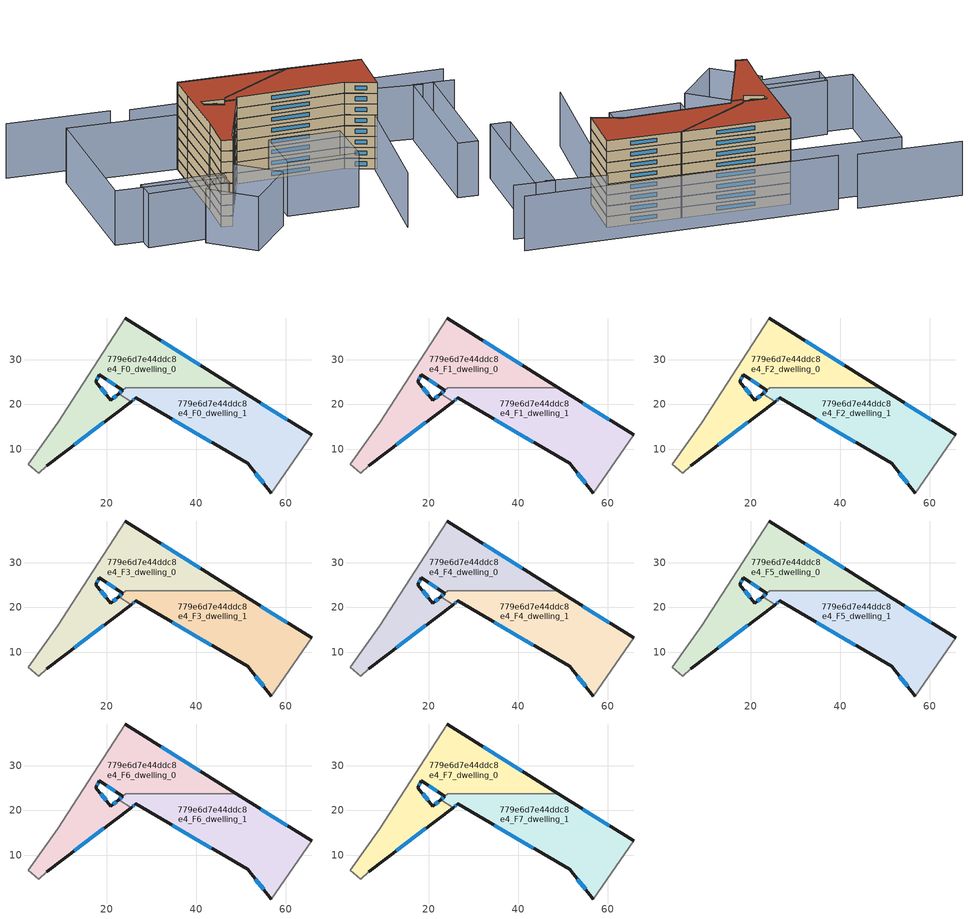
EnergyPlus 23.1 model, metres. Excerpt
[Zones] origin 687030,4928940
779e6d7e44ddc8e4_F0_dwelling_0
 floor ground (EU_floor_Construction): 48.97,23.73 24.18,39.28 19.21,31.59 9.12,15.9 2.55,6.59 4.89,4.62 6.64,6.31 25.46,20.63 22.69,22.34 20.99,20.91 17.63,25.1 18.35,26.59 23.64,23.14 24.33,23.73 z0
 wall outside (EU_wall_Construction): 23.64,23.14 18.35,26.59 17.63,25.1 20.99,20.91 22.69,22.34 / 25.46,20.63 6.64,6.31 / 24.18,39.28 48.97,23.73 z0:3
 wall adiabatic (EU_wall_Construction): 6.64,6.31 4.89,4.62 2.55,6.59 9.12,15.9 19.21,31.59 24.18,39.28 z0:3
 wall to 779e6d7e44ddc8e4_F0_dwelling_1 (EU_wall_Construction): 48.97,23.73 24.33,23.73 23.64,23.14 / 22.69,22.34 25.46,20.63 z0:3
 window (EU_Window_Construction): 21.92,24.26 20.07,25.47 / 18.11,26.1 17.86,25.58 / 18.72,23.74 19.89,22.27 / 21.54,21.37 22.13,21.87 / 19.34,15.98 12.76,10.97 / 32.24,34.22 40.91,28.78 z0.98:2.02
779e6d7e44ddc8e4_F0_dwelling_1
 floor ground (EU_floor_Construction): 56.74,0.21 65.78,13.19 48.97,23.73 24.33,23.73 22.69,22.34 25.46,20.63 26.49,21.42 51.56,6.82 z0
 wall outside (EU_wall_Construction): 22.69,22.34 23.63,23.14 / 48.97,23.73 65.78,13.19 / 56.74,0.21 51.56,6.82 26.49,21.42 25.46,20.63 z0:3
 wall adiabatic (EU_wall_Construction): 65.78,13.19 56.74,0.21 z0:3
 window (EU_Window_Construction): 23,22.6 23.33,22.88 / 54.44,20.3 60.31,16.62 / 55.05,2.36 53.24,4.67 / 43.4,11.57 34.64,16.67 / 26.15,21.16 25.79,20.89 z0.98:2.02
779e6d7e44ddc8e4_F1_dwelling_0
 floor to 779e6d7e44ddc8e4_F0_dwelling_0 (EU_floor_Construction): 48.97,23.73 24.18,39.28 19.21,31.59 9.12,15.9 2.55,6.59 4.89,4.62 6.64,6.31 25.46,20.63 22.69,22.34 20.99,20.91 17.63,25.1 18.35,26.59 23.64,23.14 24.33,23.73 z3
 wall outside (EU_wall_Construction): 23.64,23.14 18.35,26.59 17.63,25.1 20.99,20.91 22.69,22.34 / 25.46,20.63 6.64,6.31 / 24.18,39.28 48.97,23.73 z3:6
 wall adiabatic (EU_wall_Construction): 6.64,6.31 4.89,4.62 2.55,6.59 9.12,15.9 19.21,31.59 24.18,39.28 z3:6
 wall to 779e6d7e44ddc8e4_F1_dwelling_1 (EU_wall_Construction): 48.97,23.73 24.33,23.73 23.64,23.14 / 22.69,22.34 25.46,20.63 z3:6
 window (EU_Window_Construction): 21.92,24.26 20.07,25.47 / 18.11,26.1 17.86,25.58 / 18.72,23.74 19.89,22.27 / 21.54,21.37 22.13,21.87 / 19.34,15.98 12.76,10.97 / 32.24,34.22 40.91,28.78 z3.98:5.02
779e6d7e44ddc8e4_F1_dwelling_1
 floor to 779e6d7e44ddc8e4_F0_dwelling_1 (EU_floor_Construction): 56.74,0.21 65.78,13.19 48.97,23.73 24.33,23.73 22.69,22.34 25.46,20.63 26.49,21.42 51.56,6.82 z3
 wall outside (EU_wall_Construction): 22.69,22.34 23.63,23.14 / 48.97,23.73 65.78,13.19 / 56.74,0.21 51.56,6.82 26.49,21.42 25.46,20.63 z3:6
 wall adiabatic (EU_wall_Construction): 65.78,13.19 56.74,0.21 z3:6
 window (EU_Window_Construction): 23,22.6 23.33,22.88 / 54.44,20.3 60.31,16.62 / 55.05,2.36 53.24,4.67 / 43.4,11.57 34.64,16.67 / 26.15,21.16 25.79,20.89 z3.98:5.02
779e6d7e44ddc8e4_F2_dwelling_0
 floor to 779e6d7e44ddc8e4_F1_dwelling_0 (EU_floor_Construction): 48.97,23.73 24.18,39.28 19.21,31.59 9.12,15.9 2.55,6.59 4.89,4.62 6.64,6.31 25.46,20.63 22.69,22.34 20.99,20.91 17.63,25.1 18.35,26.59 23.64,23.14 24.33,23.73 z6
 wall outside (EU_wall_Construction): 23.64,23.14 18.35,26.59 17.63,25.1 20.99,20.91 22.69,22.34 / 25.46,20.63 6.64,6.31 / 24.18,39.28 48.97,23.73 z6:9
 wall adiabatic (EU_wall_Construction): 6.64,6.31 4.89,4.62 2.55,6.59 9.12,15.9 19.21,31.59 24.18,39.28 z6:9
 wall to 779e6d7e44ddc8e4_F2_dwelling_1 (EU_wall_Construction): 48.97,23.73 24.33,23.73 23.64,23.14 / 22.69,22.34 25.46,20.63 z6:9
 window (EU_Window_Construction): 21.92,24.26 20.07,25.47 / 18.11,26.1 17.86,25.58 / 18.72,23.74 19.89,22.27 / 21.54,21.37 22.13,21.87 / 19.34,15.98 12.76,10.97 / 32.24,34.22 40.91,28.78 z6.98:8.02
779e6d7e44ddc8e4_F2_dwelling_1
 floor to 779e6d7e44ddc8e4_F1_dwelling_1 (EU_floor_Construction): 56.74,0.21 65.78,13.19 48.97,23.73 24.33,23.73 22.69,22.34 25.46,20.63 26.49,21.42 51.56,6.82 z6
 wall outside (EU_wall_Construction): 22.69,22.34 23.63,23.14 / 48.97,23.73 65.78,13.19 / 56.74,0.21 51.56,6.82 26.49,21.42 25.46,20.63 z6:9
 wall adiabatic (EU_wall_Construction): 65.78,13.19 56.74,0.21 z6:9
 window (EU_Window_Construction): 23,22.6 23.33,22.88 / 54.44,20.3 60.31,16.62 / 55.05,2.36 53.24,4.67 / 43.4,11.57 34.64,16.67 / 26.15,21.16 25.79,20.89 z6.98:8.02
779e6d7e44ddc8e4_F3_dwelling_0
 floor to 779e6d7e44ddc8e4_F2_dwelling_0 (EU_floor_Construction): 48.97,23.73 24.18,39.28 19.21,31.59 9.12,15.9 2.55,6.59 4.89,4.62 6.64,6.31 25.46,20.63 22.69,22.34 20.99,20.91 17.63,25.1 18.35,26.59 23.64,23.14 24.33,23.73 z9
 wall outside (EU_wall_Construction): 23.64,23.14 18.35,26.59 17.63,25.1 20.99,20.91 22.69,22.34 / 25.46,20.63 6.64,6.31 / 24.18,39.28 48.97,23.73 z9:12
 wall adiabatic (EU_wall_Construction): 6.64,6.31 4.89,4.62 2.55,6.59 9.12,15.9 19.21,31.59 24.18,39.28 z9:12
 wall to 779e6d7e44ddc8e4_F3_dwelling_1 (EU_wall_Construction): 48.97,23.73 24.33,23.73 23.64,23.14 / 22.69,22.34 25.46,20.63 z9:12
 window (EU_Window_Construction): 21.92,24.26 20.07,25.47 / 18.11,26.1 17.86,25.58 / 18.72,23.74 19.89,22.27 / 21.54,21.37 22.13,21.87 / 19.34,15.98 12.76,10.97 / 32.24,34.22 40.91,28.78 z9.98:11.02
779e6d7e44ddc8e4_F3_dwelling_1
 floor to 779e6d7e44ddc8e4_F2_dwelling_1 (EU_floor_Construction): 56.74,0.21 65.78,13.19 48.97,23.73 24.33,23.73 22.69,22.34 25.46,20.63 26.49,21.42 51.56,6.82 z9
 wall outside (EU_wall_Construction): 22.69,22.34 23.63,23.14 / 48.97,23.73 65.78,13.19 / 56.74,0.21 51.56,6.82 26.49,21.42 25.46,20.63 z9:12
 wall adiabatic (EU_wall_Construction): 65.78,13.19 56.74,0.21 z9:12
 window (EU_Window_Construction): 23,22.6 23.33,22.88 / 54.44,20.3 60.31,16.62 / 55.05,2.36 53.24,4.67 / 43.4,11.57 34.64,16.67 / 26.15,21.16 25.79,20.89 z9.98:11.02
779e6d7e44ddc8e4_F4_dwelling_0
 floor to 779e6d7e44ddc8e4_F3_dwelling_0 (EU_floor_Construction): 48.97,23.73 24.18,39.28 19.21,31.59 9.12,15.9 2.55,6.59 4.89,4.62 6.64,6.31 25.46,20.63 22.69,22.34 20.99,20.91 17.63,25.1 18.35,26.59 23.64,23.14 24.33,23.73 z12
 wall outside (EU_wall_Construction): 23.64,23.14 18.35,26.59 17.63,25.1 20.99,20.91 22.69,22.34 / 25.46,20.63 6.64,6.31 / 24.18,39.28 48.97,23.73 z12:15
 wall adiabatic (EU_wall_Construction): 6.64,6.31 4.89,4.62 2.55,6.59 9.12,15.9 19.21,31.59 24.18,39.28 z12:15
 wall to 779e6d7e44ddc8e4_F4_dwelling_1 (EU_wall_Construction): 48.97,23.73 24.33,23.73 23.64,23.14 / 22.69,22.34 25.46,20.63 z12:15
 window (EU_Window_Construction): 21.92,24.26 20.07,25.47 / 18.11,26.1 17.86,25.58 / 18.72,23.74 19.89,22.27 / 21.54,21.37 22.13,21.87 / 19.34,15.98 12.76,10.97 / 32.24,34.22 40.91,28.78 z12.98:14.02
779e6d7e44ddc8e4_F4_dwelling_1
 floor to 779e6d7e44ddc8e4_F3_dwelling_1 (EU_floor_Construction): 56.74,0.21 65.78,13.19 48.97,23.73 24.33,23.73 22.69,22.34 25.46,20.63 26.49,21.42 51.56,6.82 z12
 wall outside (EU_wall_Construction): 22.69,22.34 23.63,23.14 / 48.97,23.73 65.78,13.19 / 56.74,0.21 51.56,6.82 26.49,21.42 25.46,20.63 z12:15
 wall adiabatic (EU_wall_Construction): 65.78,13.19 56.74,0.21 z12:15
 window (EU_Window_Construction): 23,22.6 23.33,22.88 / 54.44,20.3 60.31,16.62 / 55.05,2.36 53.24,4.67 / 43.4,11.57 34.64,16.67 / 26.15,21.16 25.79,20.89 z12.98:14.02
779e6d7e44ddc8e4_F5_dwelling_0
 floor to 779e6d7e44ddc8e4_F4_dwelling_0 (EU_floor_Construction): 48.97,23.73 24.18,39.28 19.21,31.59 9.12,15.9 2.55,6.59 4.89,4.62 6.64,6.31 25.46,20.63 22.69,22.34 20.99,20.91 17.63,25.1 18.35,26.59 23.64,23.14 24.33,23.73 z15
 wall outside (EU_wall_Construction): 23.64,23.14 18.35,26.59 17.63,25.1 20.99,20.91 22.69,22.34 / 25.46,20.63 6.64,6.31 / 24.18,39.28 48.97,23.73 z15:18
 wall adiabatic (EU_wall_Construction): 6.64,6.31 4.89,4.62 2.55,6.59 9.12,15.9 19.21,31.59 24.18,39.28 z15:18
 wall to 779e6d7e44ddc8e4_F5_dwelling_1 (EU_wall_Construction): 48.97,23.73 24.33,23.73 23.64,23.14 / 22.69,22.34 25.46,20.63 z15:18
 window (EU_Window_Construction): 21.92,24.26 20.07,25.47 / 18.11,26.1 17.86,25.58 / 18.72,23.74 19.89,22.27 / 21.54,21.37 22.13,21.87 / 19.34,15.98 12.76,10.97 / 32.24,34.22 40.91,28.78 z15.98:17.02
779e6d7e44ddc8e4_F5_dwelling_1
 floor to 779e6d7e44ddc8e4_F4_dwelling_1 (EU_floor_Construction): 56.74,0.21 65.78,13.19 48.97,23.73 24.33,23.73 22.69,22.34 25.46,20.63 26.49,21.42 51.56,6.82 z15
 wall outside (EU_wall_Construction): 22.69,22.34 23.63,23.14 / 48.97,23.73 65.78,13.19 / 56.74,0.21 51.56,6.82 26.49,21.42 25.46,20.63 z15:18
 wall adiabatic (EU_wall_Construction): 65.78,13.19 56.74,0.21 z15:18
 window (EU_Window_Construction): 23,22.6 23.33,22.88 / 54.44,20.3 60.31,16.62 / 55.05,2.36 53.24,4.67 / 43.4,11.57 34.64,16.67 / 26.15,21.16 25.79,20.89 z15.98:17.02
779e6d7e44ddc8e4_F6_dwelling_0
 floor to 779e6d7e44ddc8e4_F5_dwelling_0 (EU_floor_Construction): 48.97,23.73 24.18,39.28 19.21,31.59 9.12,15.9 2.55,6.59 4.89,4.62 6.64,6.31 25.46,20.63 22.69,22.34 20.99,20.91 17.63,25.1 18.35,26.59 23.64,23.14 24.33,23.73 z18
 wall outside (EU_wall_Construction): 23.64,23.14 18.35,26.59 17.63,25.1 20.99,20.91 22.69,22.34 / 25.46,20.63 6.64,6.31 / 24.18,39.28 48.97,23.73 z18:21
 wall adiabatic (EU_wall_Construction): 6.64,6.31 4.89,4.62 2.55,6.59 9.12,15.9 19.21,31.59 24.18,39.28 z18:21
 wall to 779e6d7e44ddc8e4_F6_dwelling_1 (EU_wall_Construction): 48.97,23.73 24.33,23.73 23.64,23.14 / 22.69,22.34 25.46,20.63 z18:21
 window (EU_Window_Construction): 21.92,24.26 20.07,25.47 / 18.11,26.1 17.86,25.58 / 18.72,23.74 19.89,22.27 / 21.54,21.37 22.13,21.87 / 19.34,15.98 12.76,10.97 / 32.24,34.22 40.91,28.78 z18.98:20.02
779e6d7e44ddc8e4_F6_dwelling_1
 floor to 779e6d7e44ddc8e4_F5_dwelling_1 (EU_floor_Construction): 56.74,0.21 65.78,13.19 48.97,23.73 24.33,23.73 22.69,22.34 25.46,20.63 26.49,21.42 51.56,6.82 z18
 wall outside (EU_wall_Construction): 22.69,22.34 23.63,23.14 / 48.97,23.73 65.78,13.19 / 56.74,0.21 51.56,6.82 26.49,21.42 25.46,20.63 z18:21
 wall adiabatic (EU_wall_Construction): 65.78,13.19 56.74,0.21 z18:21
 window (EU_Window_Construction): 23,22.6 23.33,22.88 / 54.44,20.3 60.31,16.62 / 55.05,2.36 53.24,4.67 / 43.4,11.57 34.64,16.67 / 26.15,21.16 25.79,20.89 z18.98:20.02
779e6d7e44ddc8e4_F7_dwelling_0
 floor to 779e6d7e44ddc8e4_F6_dwelling_0 (EU_floor_Construction): 48.97,23.73 24.18,39.28 19.21,31.59 9.12,15.9 2.55,6.59 4.89,4.62 6.64,6.31 25.46,20.63 22.69,22.34 20.99,20.91 17.63,25.1 18.35,26.59 23.64,23.14 24.33,23.73 z21
 wall outside (EU_wall_Construction): 23.64,23.14 18.35,26.59 17.63,25.1 20.99,20.91 22.69,22.34 / 25.46,20.63 6.64,6.31 / 24.18,39.28 48.97,23.73 z21:24
 wall adiabatic (EU_wall_Construction): 6.64,6.31 4.89,4.62 2.55,6.59 9.12,15.9 19.21,31.59 24.18,39.28 z21:24
 wall to 779e6d7e44ddc8e4_F7_dwelling_1 (EU_wall_Construction): 48.97,23.73 24.33,23.73 23.64,23.14 / 22.69,22.34 25.46,20.63 z21:24
 window (EU_Window_Construction): 21.92,24.26 20.07,25.47 / 18.11,26.1 17.86,25.58 / 18.72,23.74 19.89,22.27 / 21.54,21.37 22.13,21.87 / 19.34,15.98 12.76,10.97 / 32.24,34.22 40.91,28.78 z21.98:23.02
 roof outside (EU_roof_Construction): 48.97,23.73 24.33,23.73 23.64,23.14 18.35,26.59 17.63,25.1 20.99,20.91 22.69,22.34 25.46,20.63 6.64,6.31 4.89,4.62 2.55,6.59 9.12,15.9 19.21,31.59 24.18,39.28 z24
779e6d7e44ddc8e4_F7_dwelling_1
 floor to 779e6d7e44ddc8e4_F6_dwelling_1 (EU_floor_Construction): 56.74,0.21 65.78,13.19 48.97,23.73 24.33,23.73 22.69,22.34 25.46,20.63 26.49,21.42 51.56,6.82 z21
 wall outside (EU_wall_Construction): 22.69,22.34 23.63,23.14 / 48.97,23.73 65.78,13.19 / 56.74,0.21 51.56,6.82 26.49,21.42 25.46,20.63 z21:24
 wall adiabatic (EU_wall_Construction): 65.78,13.19 56.74,0.21 z21:24
 window (EU_Window_Construction): 23,22.6 23.33,22.88 / 54.44,20.3 60.31,16.62 / 55.05,2.36 53.24,4.67 / 43.4,11.57 34.64,16.67 / 26.15,21.16 25.79,20.89 z21.98:23.02
 roof outside (EU_roof_Construction): 65.78,13.19 56.74,0.21 51.56,6.82 26.49,21.42 25.46,20.63 22.69,22.34 24.33,23.73 48.97,23.73 z24
shading: 81.99,3.14 86.79,0.01 / 33.22,-29.74 66.52,14.17 / 66.52,14.17 79.49,4.33 / 90.51,6.7 18.76,50.63 / 15.16,53.99 -8.35,68.88 / 1.8,5.59 -1.2,1.09 / -1.2,1.09 -5.41,3.9 / -5.41,3.9 -2.41,8.4 / -2.41,8.4 1.8,5.59 / 82.07,2.97 60.5,-30.07 / 60.5,-30.07 56.01,-27.14 / 56.01,-27.14 77.58,5.9 / 77.58,5.9 82.07,2.97 / 13.4,-4.92 -3.02,-10.59 / -3.02,-10.59 -7.73,3.04 / -7.73,3.04 8.69,8.71 / 8.69,8.71 13.4,-4.92 / 26.55,10.95 42.96,1.1 / 42.96,1.1 35.27,-11.71 / 35.27,-11.71 18.86,-1.86 / 18.86,-1.86 26.55,10.95 / 24.18,39.28 1.31,3.78 / 1.31,3.78 -23.54,19.79 / -23.54,19.79 -0.68,55.29 / -0.68,55.29 24.18,39.28 / -16.48,17.29 2.55,6.59 / 2.55,6.59 -0.36,1.42 / -0.36,1.42 -19.38,12.12 / -19.38,12.12 -16.48,17.29 z0:15
[Building]
EU S2 Campaign: North Axis=0; Terrain=City; Solar Distribution=FullExterior
[Site:Location]
Bologna: Latitude=44.5; Longitude=11.25; Time Zone=1; Elevation=37
[SizingPeriod:WeatherFileDays]
AnnualSizingPeriod: Begin Month=1; Begin Day of Month=1; End Month=12; End Day of Month=31; Day of Week for Start Day=Monday; Use Weather File Daylight Saving Period=No; Use Weather File Rain and Snow Indicators=No
[MATERIAL]
EU_InternalMass_Material: Roughness=MediumRough; Thickness=0.1; Conductivity=1; Density=1800; Specific Heat=900; Thermal Absorptance=0.9; Solar Absorptance=0.7; Visible Absorptance=0.7
[MATERIAL:NOMASS] Roughness=MediumRough; Thermal Absorptance=0.9; Solar Absorptance=0.7; Visible Absorptance=0.7
Name | Thermal Resistance
EU_wall_NoMass | 0.905828
EU_roof_NoMass | 0.37593
EU_floor_NoMass | 0.67114
[WINDOWMATERIAL:SIMPLEGLAZINGSYSTEM]
EU_Window_SimpleGlazing: UFactor=4.52486; Solar Heat Gain Coefficient=0.85; Visible Transmittance=0.85
[CONSTRUCTION]
EU_wall_Construction: EU_wall_NoMass
EU_roof_Construction: EU_roof_NoMass
EU_floor_Construction: EU_floor_NoMass
EU_InternalMass_Construction: EU_InternalMass_Material
EU_Window_Construction: EU_Window_SimpleGlazing
[ZONE] Type=1; Multiplier=1; Ceiling Height=autocalculate; Floor Area=autocalculate; Part of Total Floor Area=Yes
Name | Volume
779e6d7e44ddc8e4_F0_dwelling_0; 779e6d7e44ddc8e4_F1_dwelling_0; 779e6d7e44ddc8e4_F2_dwelling_0; 779e6d7e44ddc8e4_F3_dwelling_0; 779e6d7e44ddc8e4_F4_dwelling_0; 779e6d7e44ddc8e4_F5_dwelling_0; 779e6d7e44ddc8e4_F6_dwelling_0; 779e6d7e44ddc8e4_F7_dwelling_0 | 1250.98
779e6d7e44ddc8e4_F0_dwelling_1; 779e6d7e44ddc8e4_F1_dwelling_1; 779e6d7e44ddc8e4_F2_dwelling_1; 779e6d7e44ddc8e4_F3_dwelling_1; 779e6d7e44ddc8e4_F4_dwelling_1; 779e6d7e44ddc8e4_F5_dwelling_1; 779e6d7e44ddc8e4_F6_dwelling_1; 779e6d7e44ddc8e4_F7_dwelling_1 | 1256.43
[INTERNALMASS] Construction=EU_InternalMass_Construction
Name | Zone or ZoneList | Surface Area
779e6d7e44ddc8e4_F0_dwelling_0_EU_InternalMass | 779e6d7e44ddc8e4_F0_dwelling_0 | 416.993
779e6d7e44ddc8e4_F0_dwelling_1_EU_InternalMass | 779e6d7e44ddc8e4_F0_dwelling_1 | 418.809
779e6d7e44ddc8e4_F1_dwelling_0_EU_InternalMass | 779e6d7e44ddc8e4_F1_dwelling_0 | 416.993
779e6d7e44ddc8e4_F1_dwelling_1_EU_InternalMass | 779e6d7e44ddc8e4_F1_dwelling_1 | 418.809
779e6d7e44ddc8e4_F2_dwelling_0_EU_InternalMass | 779e6d7e44ddc8e4_F2_dwelling_0 | 416.993
779e6d7e44ddc8e4_F2_dwelling_1_EU_InternalMass | 779e6d7e44ddc8e4_F2_dwelling_1 | 418.809
779e6d7e44ddc8e4_F3_dwelling_0_EU_InternalMass | 779e6d7e44ddc8e4_F3_dwelling_0 | 416.993
779e6d7e44ddc8e4_F3_dwelling_1_EU_InternalMass | 779e6d7e44ddc8e4_F3_dwelling_1 | 418.809
779e6d7e44ddc8e4_F4_dwelling_0_EU_InternalMass | 779e6d7e44ddc8e4_F4_dwelling_0 | 416.993
779e6d7e44ddc8e4_F4_dwelling_1_EU_InternalMass | 779e6d7e44ddc8e4_F4_dwelling_1 | 418.809
779e6d7e44ddc8e4_F5_dwelling_0_EU_InternalMass | 779e6d7e44ddc8e4_F5_dwelling_0 | 416.993
779e6d7e44ddc8e4_F5_dwelling_1_EU_InternalMass | 779e6d7e44ddc8e4_F5_dwelling_1 | 418.809
779e6d7e44ddc8e4_F6_dwelling_0_EU_InternalMass | 779e6d7e44ddc8e4_F6_dwelling_0 | 416.993
779e6d7e44ddc8e4_F6_dwelling_1_EU_InternalMass | 779e6d7e44ddc8e4_F6_dwelling_1 | 418.809
779e6d7e44ddc8e4_F7_dwelling_0_EU_InternalMass | 779e6d7e44ddc8e4_F7_dwelling_0 | 416.993
779e6d7e44ddc8e4_F7_dwelling_1_EU_InternalMass | 779e6d7e44ddc8e4_F7_dwelling_1 | 418.809
[OTHEREQUIPMENT] Fuel Type=Electricity; Design Level Calculation Method=Watts/Area; Power per Zone Floor Area=1; Fraction Latent=0; Fraction Radiant=0; Fraction Lost=0; Carbon Dioxide Generation Rate=0; EndUse Subcategory=EU_Step8_InternalGains
Name | Zone or ZoneList or Space or SpaceList | Schedule
EU_Step8_InternalGain_779e6d7e44ddc8e4_F0_dwelling_0_f000 | 779e6d7e44ddc8e4_F0_dwelling_0 | EU_Step8_GainSchedule_779e6d7e44ddc8e4_F0_dwelling_0_f000
EU_Step8_InternalGain_779e6d7e44ddc8e4_F0_dwelling_1_f000 | 779e6d7e44ddc8e4_F0_dwelling_1 | EU_Step8_GainSchedule_779e6d7e44ddc8e4_F0_dwelling_1_f000
EU_Step8_InternalGain_779e6d7e44ddc8e4_F1_dwelling_0_f000 | 779e6d7e44ddc8e4_F1_dwelling_0 | EU_Step8_GainSchedule_779e6d7e44ddc8e4_F1_dwelling_0_f000
EU_Step8_InternalGain_779e6d7e44ddc8e4_F1_dwelling_1_f000 | 779e6d7e44ddc8e4_F1_dwelling_1 | EU_Step8_GainSchedule_779e6d7e44ddc8e4_F1_dwelling_1_f000
EU_Step8_InternalGain_779e6d7e44ddc8e4_F2_dwelling_0_f000 | 779e6d7e44ddc8e4_F2_dwelling_0 | EU_Step8_GainSchedule_779e6d7e44ddc8e4_F2_dwelling_0_f000
EU_Step8_InternalGain_779e6d7e44ddc8e4_F2_dwelling_1_f000 | 779e6d7e44ddc8e4_F2_dwelling_1 | EU_Step8_GainSchedule_779e6d7e44ddc8e4_F2_dwelling_1_f000
EU_Step8_InternalGain_779e6d7e44ddc8e4_F3_dwelling_0_f000 | 779e6d7e44ddc8e4_F3_dwelling_0 | EU_Step8_GainSchedule_779e6d7e44ddc8e4_F3_dwelling_0_f000
EU_Step8_InternalGain_779e6d7e44ddc8e4_F3_dwelling_1_f000 | 779e6d7e44ddc8e4_F3_dwelling_1 | EU_Step8_GainSchedule_779e6d7e44ddc8e4_F3_dwelling_1_f000
EU_Step8_InternalGain_779e6d7e44ddc8e4_F4_dwelling_0_f000 | 779e6d7e44ddc8e4_F4_dwelling_0 | EU_Step8_GainSchedule_779e6d7e44ddc8e4_F4_dwelling_0_f000
EU_Step8_InternalGain_779e6d7e44ddc8e4_F4_dwelling_1_f000 | 779e6d7e44ddc8e4_F4_dwelling_1 | EU_Step8_GainSchedule_779e6d7e44ddc8e4_F4_dwelling_1_f000
EU_Step8_InternalGain_779e6d7e44ddc8e4_F5_dwelling_0_f000 | 779e6d7e44ddc8e4_F5_dwelling_0 | EU_Step8_GainSchedule_779e6d7e44ddc8e4_F5_dwelling_0_f000
EU_Step8_InternalGain_779e6d7e44ddc8e4_F5_dwelling_1_f000 | 779e6d7e44ddc8e4_F5_dwelling_1 | EU_Step8_GainSchedule_779e6d7e44ddc8e4_F5_dwelling_1_f000
EU_Step8_InternalGain_779e6d7e44ddc8e4_F6_dwelling_0_f000 | 779e6d7e44ddc8e4_F6_dwelling_0 | EU_Step8_GainSchedule_779e6d7e44ddc8e4_F6_dwelling_0_f000
EU_Step8_InternalGain_779e6d7e44ddc8e4_F6_dwelling_1_f000 | 779e6d7e44ddc8e4_F6_dwelling_1 | EU_Step8_GainSchedule_779e6d7e44ddc8e4_F6_dwelling_1_f000
EU_Step8_InternalGain_779e6d7e44ddc8e4_F7_dwelling_0_f000 | 779e6d7e44ddc8e4_F7_dwelling_0 | EU_Step8_GainSchedule_779e6d7e44ddc8e4_F7_dwelling_0_f000
EU_Step8_InternalGain_779e6d7e44ddc8e4_F7_dwelling_1_f000 | 779e6d7e44ddc8e4_F7_dwelling_1 | EU_Step8_GainSchedule_779e6d7e44ddc8e4_F7_dwelling_1_f000
[ZONEVENTILATION:DESIGNFLOWRATE] Schedule=EU_AlwaysOn; Design Flow Rate Calculation Method=AirChanges/Hour; Air Changes per Hour=0.73129; Ventilation Type=Natural; Fan Pressure Rise=0; Fan Total Efficiency=1; Constant Term Coefficient=1; Temperature Term Coefficient=0; Velocity Term Coefficient=0; Velocity Squared Term Coefficient=0; Minimum Indoor Temperature=-100; Maximum Indoor Temperature=100; Delta Temperature=-100; Minimum Outdoor Temperature=-100; Maximum Outdoor Temperature=100; Maximum Wind Speed=40
Name | Zone or ZoneList or Space or SpaceList
EU_ConstantAir_779e6d7e44ddc8e4_F0_dwelling_0 | 779e6d7e44ddc8e4_F0_dwelling_0
EU_ConstantAir_779e6d7e44ddc8e4_F0_dwelling_1 | 779e6d7e44ddc8e4_F0_dwelling_1
EU_ConstantAir_779e6d7e44ddc8e4_F1_dwelling_0 | 779e6d7e44ddc8e4_F1_dwelling_0
EU_ConstantAir_779e6d7e44ddc8e4_F1_dwelling_1 | 779e6d7e44ddc8e4_F1_dwelling_1
EU_ConstantAir_779e6d7e44ddc8e4_F2_dwelling_0 | 779e6d7e44ddc8e4_F2_dwelling_0
EU_ConstantAir_779e6d7e44ddc8e4_F2_dwelling_1 | 779e6d7e44ddc8e4_F2_dwelling_1
EU_ConstantAir_779e6d7e44ddc8e4_F3_dwelling_0 | 779e6d7e44ddc8e4_F3_dwelling_0
EU_ConstantAir_779e6d7e44ddc8e4_F3_dwelling_1 | 779e6d7e44ddc8e4_F3_dwelling_1
EU_ConstantAir_779e6d7e44ddc8e4_F4_dwelling_0 | 779e6d7e44ddc8e4_F4_dwelling_0
EU_ConstantAir_779e6d7e44ddc8e4_F4_dwelling_1 | 779e6d7e44ddc8e4_F4_dwelling_1
EU_ConstantAir_779e6d7e44ddc8e4_F5_dwelling_0 | 779e6d7e44ddc8e4_F5_dwelling_0
EU_ConstantAir_779e6d7e44ddc8e4_F5_dwelling_1 | 779e6d7e44ddc8e4_F5_dwelling_1
EU_ConstantAir_779e6d7e44ddc8e4_F6_dwelling_0 | 779e6d7e44ddc8e4_F6_dwelling_0
EU_ConstantAir_779e6d7e44ddc8e4_F6_dwelling_1 | 779e6d7e44ddc8e4_F6_dwelling_1
EU_ConstantAir_779e6d7e44ddc8e4_F7_dwelling_0 | 779e6d7e44ddc8e4_F7_dwelling_0
EU_ConstantAir_779e6d7e44ddc8e4_F7_dwelling_1 | 779e6d7e44ddc8e4_F7_dwelling_1
[HVACTEMPLATE:THERMOSTAT] Constant Heating Setpoint=20; Constant Cooling Setpoint=50
EU_HeatOnly_779e6d7e44ddc8e4_F0_dwelling_0; EU_HeatOnly_779e6d7e44ddc8e4_F0_dwelling_1; EU_HeatOnly_779e6d7e44ddc8e4_F1_dwelling_0; EU_HeatOnly_779e6d7e44ddc8e4_F1_dwelling_1; EU_HeatOnly_779e6d7e44ddc8e4_F2_dwelling_0; EU_HeatOnly_779e6d7e44ddc8e4_F2_dwelling_1; EU_HeatOnly_779e6d7e44ddc8e4_F3_dwelling_0; EU_HeatOnly_779e6d7e44ddc8e4_F3_dwelling_1; EU_HeatOnly_779e6d7e44ddc8e4_F4_dwelling_0; EU_HeatOnly_779e6d7e44ddc8e4_F4_dwelling_1; EU_HeatOnly_779e6d7e44ddc8e4_F5_dwelling_0; EU_HeatOnly_779e6d7e44ddc8e4_F5_dwelling_1; EU_HeatOnly_779e6d7e44ddc8e4_F6_dwelling_0; EU_HeatOnly_779e6d7e44ddc8e4_F6_dwelling_1; EU_HeatOnly_779e6d7e44ddc8e4_F7_dwelling_0; EU_HeatOnly_779e6d7e44ddc8e4_F7_dwelling_1
[HVACTEMPLATE:ZONE:IDEALLOADSAIRSYSTEM] System Availability Schedule=EU_AlwaysOn; Maximum Heating Supply Air Temperature=50; Minimum Cooling Supply Air Temperature=13; Maximum Heating Supply Air Humidity Ratio=0.0156; Minimum Cooling Supply Air Humidity Ratio=0.0077; Heating Limit=NoLimit; Cooling Limit=NoLimit; Heating Availability Schedule=EU_AlwaysOn; Cooling Availability Schedule=EU_CoolingOff; Dehumidification Control Type=ConstantSensibleHeatRatio; Cooling Sensible Heat Ratio=0.7; Dehumidification Setpoint=60; Humidification Control Type=None; Humidification Setpoint=30; Outdoor Air Method=None; Outdoor Air Flow Rate per Person=0.00944; Outdoor Air Flow Rate per Zone Floor Area=0; Outdoor Air Flow Rate per Zone=0; Demand Controlled Ventilation Type=None; Outdoor Air Economizer Type=NoEconomizer; Heat Recovery Type=None; Sensible Heat Recovery Effectiveness=0.7; Latent Heat Recovery Effectiveness=0.65
Name | Template Thermostat
779e6d7e44ddc8e4_F0_dwelling_0 | EU_HeatOnly_779e6d7e44ddc8e4_F0_dwelling_0
779e6d7e44ddc8e4_F0_dwelling_1 | EU_HeatOnly_779e6d7e44ddc8e4_F0_dwelling_1
779e6d7e44ddc8e4_F1_dwelling_0 | EU_HeatOnly_779e6d7e44ddc8e4_F1_dwelling_0
779e6d7e44ddc8e4_F1_dwelling_1 | EU_HeatOnly_779e6d7e44ddc8e4_F1_dwelling_1
779e6d7e44ddc8e4_F2_dwelling_0 | EU_HeatOnly_779e6d7e44ddc8e4_F2_dwelling_0
779e6d7e44ddc8e4_F2_dwelling_1 | EU_HeatOnly_779e6d7e44ddc8e4_F2_dwelling_1
779e6d7e44ddc8e4_F3_dwelling_0 | EU_HeatOnly_779e6d7e44ddc8e4_F3_dwelling_0
779e6d7e44ddc8e4_F3_dwelling_1 | EU_HeatOnly_779e6d7e44ddc8e4_F3_dwelling_1
779e6d7e44ddc8e4_F4_dwelling_0 | EU_HeatOnly_779e6d7e44ddc8e4_F4_dwelling_0
779e6d7e44ddc8e4_F4_dwelling_1 | EU_HeatOnly_779e6d7e44ddc8e4_F4_dwelling_1
779e6d7e44ddc8e4_F5_dwelling_0 | EU_HeatOnly_779e6d7e44ddc8e4_F5_dwelling_0
779e6d7e44ddc8e4_F5_dwelling_1 | EU_HeatOnly_779e6d7e44ddc8e4_F5_dwelling_1
779e6d7e44ddc8e4_F6_dwelling_0 | EU_HeatOnly_779e6d7e44ddc8e4_F6_dwelling_0
779e6d7e44ddc8e4_F6_dwelling_1 | EU_HeatOnly_779e6d7e44ddc8e4_F6_dwelling_1
779e6d7e44ddc8e4_F7_dwelling_0 | EU_HeatOnly_779e6d7e44ddc8e4_F7_dwelling_0
779e6d7e44ddc8e4_F7_dwelling_1 | EU_HeatOnly_779e6d7e44ddc8e4_F7_dwelling_1
[SIZING:ZONE] Zone Cooling Design Supply Air Temperature Input Method=SupplyAirTemperature; Zone Cooling Design Supply Air Temperature=13; Zone Heating Design Supply Air Temperature Input Method=SupplyAirTemperature; Zone Heating Design Supply Air Temperature=50; Zone Cooling Design Supply Air Humidity Ratio=0.008; Zone Heating Design Supply Air Humidity Ratio=0.008; Cooling Design Air Flow Method=DesignDay; Cooling Design Air Flow Rate=0; Cooling Minimum Air Flow per Zone Floor Area=0.000762; Cooling Minimum Air Flow=0; Cooling Minimum Air Flow Fraction=0.2; Heating Design Air Flow Method=DesignDay; Heating Design Air Flow Rate=0; Heating Maximum Air Flow per Zone Floor Area=0.002032; Heating Maximum Air Flow=0.141576; Heating Maximum Air Flow Fraction=0.3; Account for Dedicated Outdoor Air System=No; Dedicated Outdoor Air System Control Strategy=NeutralSupplyAir; Dedicated Outdoor Air Low Setpoint Temperature for Design=autosize; Dedicated Outdoor Air High Setpoint Temperature for Design=autosize; Zone Load Sizing Method=Sensible Load Only No Latent Load; Zone Latent Cooling Design Supply Air Humidity Ratio Input Method=HumidityRatioDifference; Zone Cooling Design Supply Air Humidity Ratio Difference=0.005; Zone Latent Heating Design Supply Air Humidity Ratio Input Method=HumidityRatioDifference; Zone Humidification Design Supply Air Humidity Ratio Difference=0.005
779e6d7e44ddc8e4_F0_dwelling_0; 779e6d7e44ddc8e4_F0_dwelling_1; 779e6d7e44ddc8e4_F1_dwelling_0; 779e6d7e44ddc8e4_F1_dwelling_1; 779e6d7e44ddc8e4_F2_dwelling_0; 779e6d7e44ddc8e4_F2_dwelling_1; 779e6d7e44ddc8e4_F3_dwelling_0; 779e6d7e44ddc8e4_F3_dwelling_1; 779e6d7e44ddc8e4_F4_dwelling_0; 779e6d7e44ddc8e4_F4_dwelling_1; 779e6d7e44ddc8e4_F5_dwelling_0; 779e6d7e44ddc8e4_F5_dwelling_1; 779e6d7e44ddc8e4_F6_dwelling_0; 779e6d7e44ddc8e4_F6_dwelling_1; 779e6d7e44ddc8e4_F7_dwelling_0; 779e6d7e44ddc8e4_F7_dwelling_1
[SCHEDULE:CONSTANT]
Name | Hourly Value
EU_AlwaysOn | 1
EU_CoolingOff | 0
[SCHEDULE:FILE] Column Number=1; Rows to Skip at Top=0; Number of Hours of Data=8760; Column Separator=Comma; Interpolate to Timestep=No; Minutes per Item=60; Adjust Schedule for Daylight Savings=Yes
Name | File
EU_Step8_GainSchedule_779e6d7e44ddc8e4_F0_dwelling_0_f000 | ../../schedules/779e6d7e44ddc8e4/779e6d7e44ddc8e4_F0_dwelling_0_f000_gain.csv
EU_Step8_GainSchedule_779e6d7e44ddc8e4_F0_dwelling_1_f000 | ../../schedules/779e6d7e44ddc8e4/779e6d7e44ddc8e4_F0_dwelling_1_f000_gain.csv
EU_Step8_GainSchedule_779e6d7e44ddc8e4_F1_dwelling_0_f000 | ../../schedules/779e6d7e44ddc8e4/779e6d7e44ddc8e4_F1_dwelling_0_f000_gain.csv
EU_Step8_GainSchedule_779e6d7e44ddc8e4_F1_dwelling_1_f000 | ../../schedules/779e6d7e44ddc8e4/779e6d7e44ddc8e4_F1_dwelling_1_f000_gain.csv
EU_Step8_GainSchedule_779e6d7e44ddc8e4_F2_dwelling_0_f000 | ../../schedules/779e6d7e44ddc8e4/779e6d7e44ddc8e4_F2_dwelling_0_f000_gain.csv
EU_Step8_GainSchedule_779e6d7e44ddc8e4_F2_dwelling_1_f000 | ../../schedules/779e6d7e44ddc8e4/779e6d7e44ddc8e4_F2_dwelling_1_f000_gain.csv
EU_Step8_GainSchedule_779e6d7e44ddc8e4_F3_dwelling_0_f000 | ../../schedules/779e6d7e44ddc8e4/779e6d7e44ddc8e4_F3_dwelling_0_f000_gain.csv
EU_Step8_GainSchedule_779e6d7e44ddc8e4_F3_dwelling_1_f000 | ../../schedules/779e6d7e44ddc8e4/779e6d7e44ddc8e4_F3_dwelling_1_f000_gain.csv
EU_Step8_GainSchedule_779e6d7e44ddc8e4_F4_dwelling_0_f000 | ../../schedules/779e6d7e44ddc8e4/779e6d7e44ddc8e4_F4_dwelling_0_f000_gain.csv
EU_Step8_GainSchedule_779e6d7e44ddc8e4_F4_dwelling_1_f000 | ../../schedules/779e6d7e44ddc8e4/779e6d7e44ddc8e4_F4_dwelling_1_f000_gain.csv
EU_Step8_GainSchedule_779e6d7e44ddc8e4_F5_dwelling_0_f000 | ../../schedules/779e6d7e44ddc8e4/779e6d7e44ddc8e4_F5_dwelling_0_f000_gain.csv
EU_Step8_GainSchedule_779e6d7e44ddc8e4_F5_dwelling_1_f000 | ../../schedules/779e6d7e44ddc8e4/779e6d7e44ddc8e4_F5_dwelling_1_f000_gain.csv
EU_Step8_GainSchedule_779e6d7e44ddc8e4_F6_dwelling_0_f000 | ../../schedules/779e6d7e44ddc8e4/779e6d7e44ddc8e4_F6_dwelling_0_f000_gain.csv
EU_Step8_GainSchedule_779e6d7e44ddc8e4_F6_dwelling_1_f000 | ../../schedules/779e6d7e44ddc8e4/779e6d7e44ddc8e4_F6_dwelling_1_f000_gain.csv
EU_Step8_GainSchedule_779e6d7e44ddc8e4_F7_dwelling_0_f000 | ../../schedules/779e6d7e44ddc8e4/779e6d7e44ddc8e4_F7_dwelling_0_f000_gain.csv
EU_Step8_GainSchedule_779e6d7e44ddc8e4_F7_dwelling_1_f000 | ../../schedules/779e6d7e44ddc8e4/779e6d7e44ddc8e4_F7_dwelling_1_f000_gain.csv
